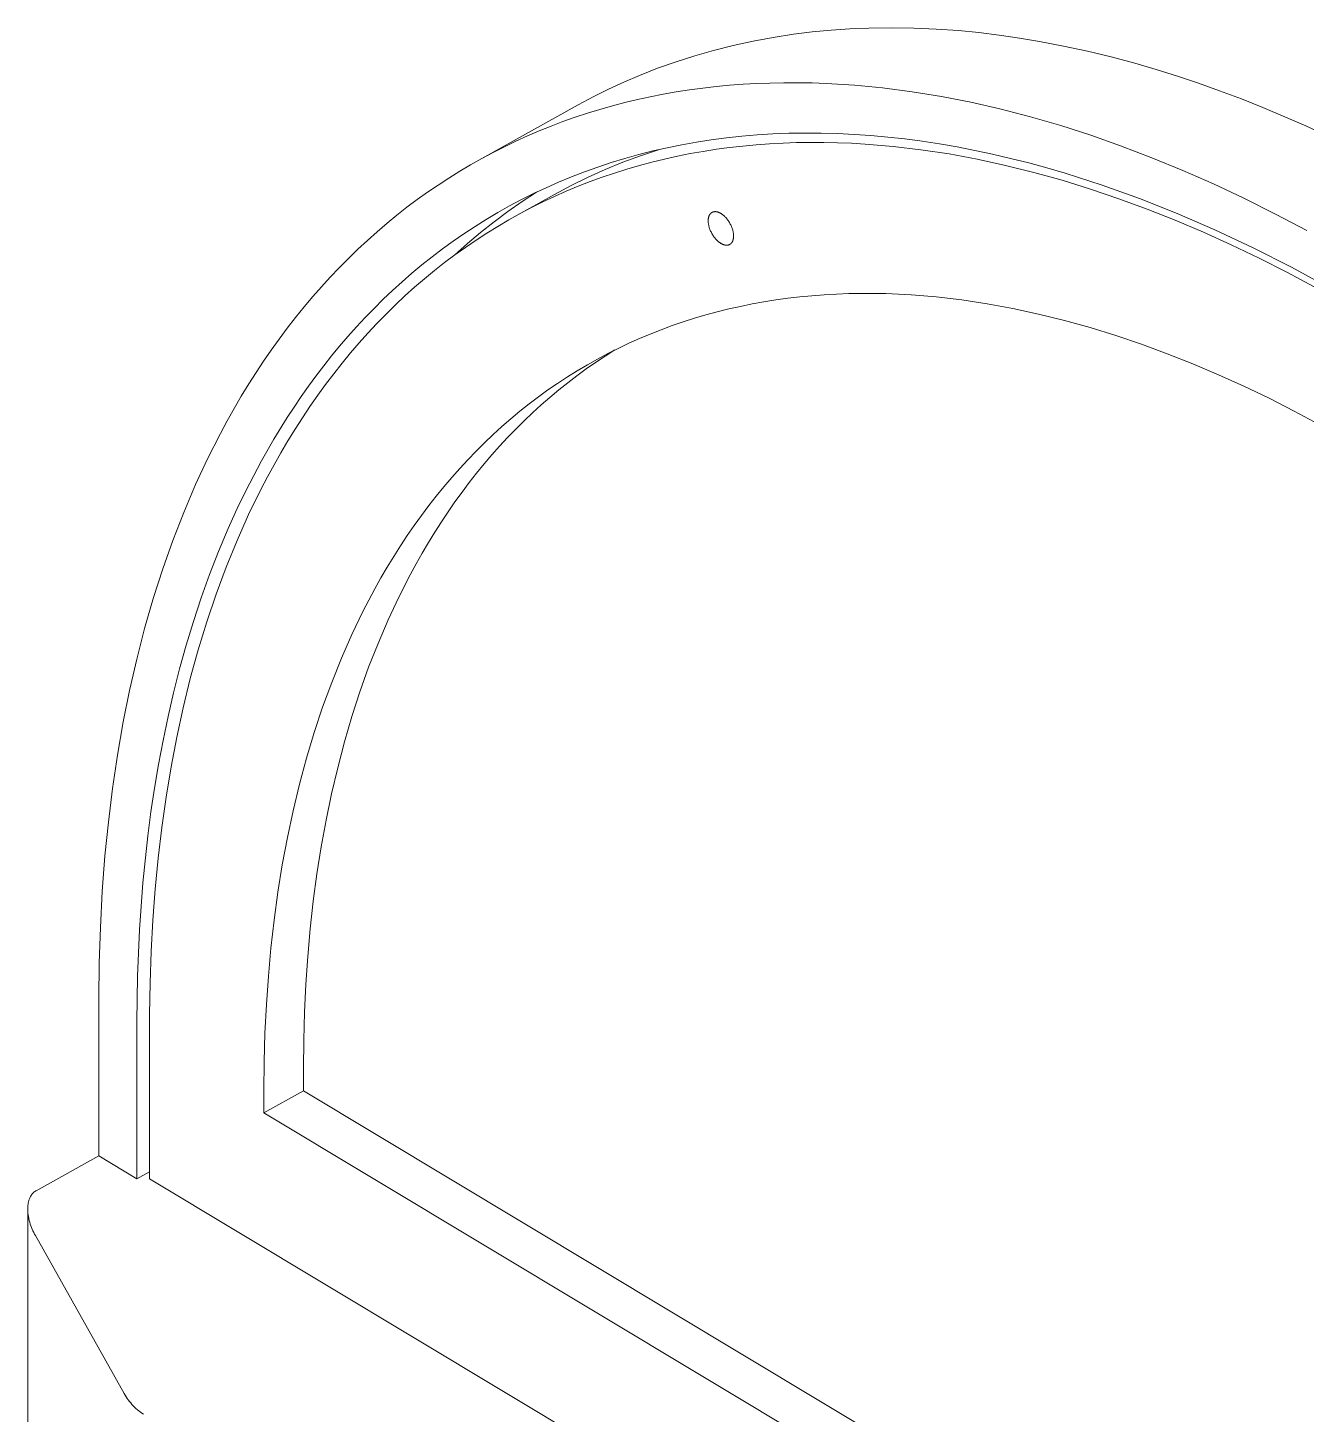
# Model space of a CAD drawing. Header units: inches. Extents: x -13 to 609, y -6 to 131.
# Drawn here: x 148.51 to 154, y 120.27 to 126.23 of the extents above; entities that cross this region are included whole.
import ezdxf

# ---------------------------------------------------------------- set-up
doc = ezdxf.new("R2010")
doc.units = ezdxf.units.IN
doc.layers.add('ZANO_R', color=7, linetype='Continuous', lineweight=0)

msp = doc.modelspace()

# ---------------------------------------------------------------- linework, layer by layer
at = {"layer": 'ZANO_R'}
for p, q in [((151.79858, 126.20238), (151.8794, 126.21234)), ((151.8794, 126.21234), (151.96045, 126.22007)), ((151.96045, 126.22007), (152.04169, 126.22563)), ((152.04169, 126.22563), (152.12305, 126.22905)), ((152.12305, 126.22905), (152.21952, 126.23043)), ((152.21952, 126.23043), (152.31599, 126.22897)), ((152.31599, 126.22897), (152.41239, 126.22476)), ((152.41239, 126.22476), (152.50863, 126.21789)), ((152.50863, 126.21789), (152.59614, 126.20937)), ((152.59614, 126.20937), (152.68343, 126.19878)), ((151.4551, 126.13317), (151.5401, 126.15455)), ((151.5401, 126.15455), (151.62575, 126.17319)), ((151.62575, 126.17319), (151.71194, 126.18912)), ((151.71194, 126.18912), (151.79858, 126.20238)), ((152.68343, 126.19878), (152.77044, 126.18618)), ((152.77044, 126.18618), (152.85716, 126.17164)), ((152.85716, 126.17164), (152.9602, 126.15184)), ((152.9602, 126.15184), (153.06272, 126.12947)), ((151.29397, 126.08429), (151.37415, 126.11001)), ((151.37415, 126.11001), (151.4551, 126.13317)), ((153.06272, 126.12947), (153.16467, 126.10464)), ((153.16467, 126.10464), (153.26602, 126.07744)), ((151.13633, 126.02515), (151.21467, 126.056)), ((151.21467, 126.056), (151.29397, 126.08429)), ((153.26602, 126.07744), (153.35813, 126.05058)), ((153.35813, 126.05058), (153.44969, 126.0219)), ((151.00315, 125.96563), (151.06931, 125.99634)), ((151.06931, 125.99634), (151.13633, 126.02515)), ((151.40929, 125.97081), (151.35201, 125.9631)), ((151.46672, 125.97739), (151.40929, 125.97081)), ((151.52426, 125.98286), (151.46672, 125.97739)), ((151.58191, 125.98722), (151.52426, 125.98286)), ((151.63962, 125.99051), (151.58191, 125.98722)), ((151.69739, 125.99273), (151.63962, 125.99051)), ((151.758, 125.99393), (151.69739, 125.99273)), ((151.81862, 125.99399), (151.758, 125.99393)), ((151.87924, 125.99295), (151.81862, 125.99399)), ((151.93983, 125.99081), (151.87924, 125.99295)), ((152.06086, 125.98336), (151.93983, 125.99081)), ((152.18156, 125.97181), (152.06086, 125.98336)), ((152.30865, 125.95533), (152.18156, 125.97181)), ((153.44969, 126.0219), (153.54068, 125.99145)), ((153.54068, 125.99145), (153.63108, 125.9593)), ((150.87362, 125.89854), (150.9379, 125.93302)), ((150.9379, 125.93302), (151.00315, 125.96563)), ((151.12868, 125.92152), (151.07441, 125.9085)), ((151.18321, 125.93342), (151.12868, 125.92152)), ((151.23797, 125.94421), (151.18321, 125.93342)), ((151.29489, 125.95424), (151.23797, 125.94421)), ((151.35201, 125.9631), (151.29489, 125.95424)), ((152.43513, 125.93466), (152.30865, 125.95533)), ((152.5609, 125.91001), (152.43513, 125.93466)), ((152.68587, 125.88156), (152.5609, 125.91001)), ((153.63108, 125.9593), (153.72461, 125.92406)), ((153.72461, 125.92406), (153.81747, 125.88711)), ((150.45853, 125.66808), (150.87362, 125.89854)), ((150.91337, 125.86276), (150.86037, 125.84527)), ((150.96672, 125.87913), (150.91337, 125.86276)), ((151.02041, 125.89438), (150.96672, 125.87913)), ((151.07441, 125.9085), (151.02041, 125.89438)), ((152.81739, 125.84749), (152.68587, 125.88156)), ((153.81747, 125.88711), (154.00118, 125.80832)), ((150.75649, 125.80723), (150.70564, 125.78673)), ((150.80777, 125.82664), (150.75649, 125.80723)), ((150.86037, 125.84527), (150.80777, 125.82664)), ((152.94786, 125.80957), (152.81739, 125.84749)), ((153.07722, 125.76799), (152.94786, 125.80957)), ((154.00118, 125.80832), (154.10938, 125.75842)), ((150.60532, 125.74249), (150.5559, 125.71876)), ((150.65525, 125.76515), (150.60532, 125.74249)), ((150.70564, 125.78673), (150.65525, 125.76515)), ((151.3814, 125.73849), (151.31813, 125.72719)), ((151.44554, 125.74841), (151.3814, 125.73849)), ((151.51054, 125.75692), (151.44554, 125.74841)), ((151.57637, 125.76399), (151.51054, 125.75692)), ((151.64305, 125.76962), (151.57637, 125.76399)), ((151.69586, 125.73145), (151.63822, 125.72718)), ((151.71054, 125.77377), (151.64305, 125.76962)), ((151.75381, 125.73459), (151.69586, 125.73145)), ((151.77884, 125.77643), (151.71054, 125.77377)), ((151.81205, 125.73663), (151.75381, 125.73459)), ((151.84792, 125.77759), (151.77884, 125.77643)), ((151.87058, 125.73756), (151.81205, 125.73663)), ((151.91779, 125.77723), (151.84792, 125.77759)), ((151.92938, 125.7374), (151.87058, 125.73756)), ((151.98841, 125.77532), (151.91779, 125.77723)), ((151.98843, 125.73613), (151.92938, 125.7374)), ((152.05978, 125.77186), (151.98841, 125.77532)), ((152.04771, 125.73379), (151.98843, 125.73613)), ((152.10721, 125.73036), (152.04771, 125.73379)), ((152.13187, 125.76684), (152.05978, 125.77186)), ((152.20467, 125.76023), (152.13187, 125.76684)), ((152.27816, 125.75202), (152.20467, 125.76023)), ((152.35232, 125.74221), (152.27816, 125.75202)), ((152.42712, 125.73078), (152.35232, 125.74221)), ((153.20542, 125.72296), (153.07722, 125.76799)), ((150.507, 125.69397), (150.45866, 125.66812)), ((150.5559, 125.71876), (150.507, 125.69397)), ((151.14083, 125.68019), (151.06478, 125.6518)), ((151.13362, 125.68515), (151.07391, 125.6685)), ((151.19423, 125.70049), (151.13362, 125.68515)), ((151.21778, 125.70604), (151.14083, 125.68019)), ((151.25574, 125.71451), (151.19423, 125.70049)), ((151.29988, 125.67793), (151.24487, 125.66575)), ((151.31813, 125.72719), (151.25574, 125.71451)), ((151.3553, 125.68897), (151.29988, 125.67793)), ((151.41113, 125.69887), (151.3553, 125.68897)), ((151.46736, 125.70765), (151.41113, 125.69887)), ((151.52396, 125.71529), (151.46736, 125.70765)), ((151.58092, 125.7218), (151.52396, 125.71529)), ((151.63822, 125.72718), (151.58092, 125.7218)), ((152.2268, 125.72031), (152.10721, 125.73036)), ((152.34708, 125.70604), (152.2268, 125.72031)), ((152.46792, 125.68764), (152.34708, 125.70604)), ((152.50255, 125.71773), (152.42712, 125.73078)), ((152.5892, 125.66518), (152.46792, 125.68764)), ((152.57859, 125.70304), (152.50255, 125.71773)), ((152.65521, 125.68671), (152.57859, 125.70304)), ((152.73238, 125.66873), (152.65521, 125.68671)), ((153.33997, 125.67164), (153.20542, 125.72296)), ((153.47314, 125.61683), (153.33997, 125.67164)), ((150.36363, 125.61323), (150.31699, 125.58421)), ((150.41089, 125.64122), (150.36363, 125.61323)), ((150.45866, 125.66812), (150.41089, 125.64122)), ((150.95722, 125.6314), (150.90026, 125.611)), ((150.98971, 125.62092), (150.9157, 125.58756)), ((151.01511, 125.65058), (150.95722, 125.6314)), ((151.06478, 125.6518), (150.98971, 125.62092)), ((151.07391, 125.6685), (151.01511, 125.65058)), ((151.08255, 125.62239), (151.02939, 125.60566)), ((151.1362, 125.63798), (151.08255, 125.62239)), ((151.19031, 125.65243), (151.1362, 125.63798)), ((151.24487, 125.66575), (151.19031, 125.65243)), ((152.71079, 125.63875), (152.5892, 125.66518)), ((152.83258, 125.60845), (152.71079, 125.63875)), ((152.81009, 125.6491), (152.73238, 125.66873)), ((152.88831, 125.62781), (152.81009, 125.6491)), ((152.96702, 125.60487), (152.88831, 125.62781)), ((153.6049, 125.55869), (153.47314, 125.61683)), ((150.27099, 125.55419), (150.22565, 125.52318)), ((150.31699, 125.58421), (150.27099, 125.55419)), ((150.78912, 125.56661), (150.73494, 125.54267)), ((150.84422, 125.58939), (150.78912, 125.56661)), ((150.9157, 125.58756), (150.84285, 125.55177)), ((150.90026, 125.611), (150.84422, 125.58939)), ((150.92456, 125.5688), (150.87293, 125.54867)), ((150.97672, 125.58779), (150.92456, 125.5688)), ((151.02939, 125.60566), (150.97672, 125.58779)), ((152.95446, 125.57438), (152.83258, 125.60845)), ((153.0763, 125.53663), (152.95446, 125.57438)), ((153.12579, 125.55399), (152.96702, 125.60487)), ((153.28619, 125.49646), (153.12579, 125.55399)), ((153.73523, 125.49742), (153.6049, 125.55869)), ((150.22565, 125.52318), (150.18098, 125.4912)), ((150.60095, 125.41905), (150.77121, 125.51358)), ((150.68171, 125.5176), (150.62941, 125.49143)), ((150.63173, 125.48266), (150.69365, 125.52336)), ((150.73494, 125.54267), (150.68171, 125.5176)), ((150.77128, 125.50503), (150.7213, 125.48153)), ((150.84285, 125.55177), (150.77121, 125.51358)), ((150.82183, 125.52741), (150.77128, 125.50503)), ((150.87293, 125.54867), (150.82183, 125.52741)), ((153.198, 125.49532), (153.0763, 125.53663)), ((153.31944, 125.45056), (153.198, 125.49532)), ((153.448, 125.43232), (153.28619, 125.49646)), ((153.87141, 125.42945), (153.73523, 125.49742)), ((150.13701, 125.45827), (150.09374, 125.42442)), ((150.18098, 125.4912), (150.13701, 125.45827)), ((150.52764, 125.43588), (150.47816, 125.40656)), ((150.51163, 125.39585), (150.57104, 125.44014)), ((150.57805, 125.46418), (150.52764, 125.43588)), ((150.56272, 125.45574), (150.56276, 125.45576)), ((150.57104, 125.44014), (150.63173, 125.48266)), ((150.62941, 125.49143), (150.57805, 125.46418)), ((150.6719, 125.45691), (150.62309, 125.43119)), ((150.7213, 125.48153), (150.6719, 125.45691)), ((151.44343, 125.43273), (151.44387, 125.43312)), ((151.44387, 125.43312), (151.44431, 125.43351)), ((151.44431, 125.43351), (151.44475, 125.43388)), ((151.44475, 125.43388), (151.44521, 125.43424)), ((151.44521, 125.43424), (151.44567, 125.43459)), ((151.44567, 125.43459), (151.44614, 125.43493)), ((151.44614, 125.43493), (151.44662, 125.43526)), ((151.44662, 125.43526), (151.4471, 125.43558)), ((151.4471, 125.43558), (151.44759, 125.43588)), ((151.44759, 125.43588), (151.44809, 125.43618)), ((151.44809, 125.43618), (151.44859, 125.43646)), ((151.44859, 125.43646), (151.4491, 125.43673)), ((151.4491, 125.43673), (151.44961, 125.43699)), ((151.44961, 125.43699), (151.45013, 125.43724)), ((151.45013, 125.43724), (151.45066, 125.43747)), ((151.45066, 125.43747), (151.45119, 125.4377)), ((151.45119, 125.4377), (151.45173, 125.43791)), ((151.45173, 125.43791), (151.45228, 125.43811)), ((151.45228, 125.43811), (151.45283, 125.4383)), ((151.45283, 125.4383), (151.45338, 125.43848)), ((151.45338, 125.43848), (151.45394, 125.43864)), ((151.45394, 125.43864), (151.45451, 125.43879)), ((151.45451, 125.43879), (151.45508, 125.43894)), ((151.45508, 125.43894), (151.45565, 125.43906)), ((151.45565, 125.43906), (151.45623, 125.43918)), ((151.45623, 125.43918), (151.45681, 125.43929)), ((151.45681, 125.43929), (151.4574, 125.43938)), ((151.4574, 125.43938), (151.45799, 125.43946)), ((151.45799, 125.43946), (151.45859, 125.43953)), ((151.45859, 125.43953), (151.45918, 125.43959)), ((151.45918, 125.43959), (151.45979, 125.43964)), ((151.45979, 125.43964), (151.46039, 125.43967)), ((151.46039, 125.43967), (151.461, 125.43969)), ((151.461, 125.43969), (151.46161, 125.4397)), ((151.46161, 125.4397), (151.46223, 125.4397)), ((151.46223, 125.4397), (151.46284, 125.43969)), ((151.46284, 125.43969), (151.46346, 125.43967)), ((151.46346, 125.43967), (151.46408, 125.43963)), ((151.46408, 125.43963), (151.46471, 125.43959)), ((151.46471, 125.43959), (151.46533, 125.43953)), ((151.46533, 125.43953), (151.46659, 125.43938)), ((151.46659, 125.43938), (151.46785, 125.43919)), ((151.46785, 125.43919), (151.46912, 125.43896)), ((151.46912, 125.43896), (151.47039, 125.43869)), ((151.47039, 125.43869), (151.47166, 125.43837)), ((151.47166, 125.43837), (151.47293, 125.43802)), ((151.47293, 125.43802), (151.47421, 125.43762)), ((151.47421, 125.43762), (151.47548, 125.43719)), ((151.47548, 125.43719), (151.47675, 125.43672)), ((151.47675, 125.43672), (151.47801, 125.43622)), ((151.47801, 125.43622), (151.47927, 125.43569)), ((151.47927, 125.43569), (151.48053, 125.43512)), ((151.48053, 125.43512), (151.48177, 125.43452)), ((151.48177, 125.43452), (151.48301, 125.43389)), ((151.48301, 125.43389), (151.48425, 125.43323)), ((151.48425, 125.43323), (151.48547, 125.43255)), ((153.44053, 125.40245), (153.31944, 125.45056)), ((150.05121, 125.38966), (150.00851, 125.35323)), ((150.09374, 125.42442), (150.05121, 125.38966)), ((150.42963, 125.37623), (150.38204, 125.34494)), ((150.47816, 125.40656), (150.42963, 125.37623)), ((150.45356, 125.34982), (150.51163, 125.39585)), ((150.52728, 125.37644), (150.48031, 125.34742)), ((150.57488, 125.40436), (150.52728, 125.37644)), ((150.62309, 125.43119), (150.57488, 125.40436)), ((151.4321, 125.40031), (151.43211, 125.40173)), ((151.43211, 125.39888), (151.4321, 125.40031)), ((151.43211, 125.40173), (151.43215, 125.40315)), ((151.43215, 125.39741), (151.43211, 125.39888)), ((151.43215, 125.40315), (151.43222, 125.40455)), ((151.43222, 125.39592), (151.43215, 125.39741)), ((151.43222, 125.40455), (151.43232, 125.40596)), ((151.43232, 125.3944), (151.43222, 125.39592)), ((151.43232, 125.40596), (151.43245, 125.40735)), ((151.43245, 125.39286), (151.43232, 125.3944)), ((151.43245, 125.40735), (151.4326, 125.40873)), ((151.4326, 125.39129), (151.43245, 125.39286)), ((151.4326, 125.40873), (151.43279, 125.41011)), ((151.43301, 125.38807), (151.4326, 125.39129)), ((151.43279, 125.41011), (151.43301, 125.41146)), ((151.43301, 125.41146), (151.43326, 125.41281)), ((151.43354, 125.38475), (151.43301, 125.38807)), ((151.43326, 125.41281), (151.43354, 125.41414)), ((151.43354, 125.41414), (151.43386, 125.41545)), ((151.43421, 125.38136), (151.43354, 125.38475)), ((151.43386, 125.41545), (151.43421, 125.41674)), ((151.43421, 125.41674), (151.43459, 125.41801)), ((151.435, 125.37788), (151.43421, 125.38136)), ((151.43459, 125.41801), (151.435, 125.41926)), ((151.435, 125.41926), (151.43545, 125.42048)), ((151.43593, 125.37435), (151.435, 125.37788)), ((151.43545, 125.42048), (151.43593, 125.42168)), ((151.43593, 125.42168), (151.43645, 125.42285)), ((151.437, 125.37076), (151.43593, 125.37435)), ((151.43645, 125.42285), (151.437, 125.42399)), ((151.437, 125.42399), (151.43728, 125.42455)), ((151.43728, 125.42455), (151.43758, 125.4251)), ((151.43758, 125.4251), (151.43788, 125.42564)), ((151.43788, 125.42564), (151.4382, 125.42618)), ((151.4382, 125.42618), (151.43852, 125.42671)), ((151.43852, 125.42671), (151.43885, 125.42723)), ((151.43885, 125.42723), (151.43919, 125.42774)), ((151.43919, 125.42774), (151.43953, 125.42824)), ((151.43953, 125.42824), (151.43989, 125.42873)), ((151.43989, 125.42873), (151.44025, 125.42921)), ((151.44025, 125.42921), (151.44062, 125.42969)), ((151.44062, 125.42969), (151.441, 125.43015)), ((151.441, 125.43015), (151.44138, 125.43061)), ((151.44138, 125.43061), (151.44178, 125.43105)), ((151.44178, 125.43105), (151.44218, 125.43149)), ((151.44218, 125.43149), (151.44259, 125.43191)), ((151.44259, 125.43191), (151.44301, 125.43233)), ((151.44301, 125.43233), (151.44343, 125.43273)), ((151.48547, 125.43255), (151.48668, 125.43184)), ((151.48668, 125.43184), (151.48789, 125.43109)), ((151.48789, 125.43109), (151.48911, 125.43031)), ((151.48911, 125.43031), (151.49034, 125.42949)), ((151.49034, 125.42949), (151.49158, 125.42863)), ((151.49158, 125.42863), (151.49283, 125.42773)), ((151.49283, 125.42773), (151.49408, 125.42679)), ((151.49408, 125.42679), (151.49661, 125.4248)), ((151.49661, 125.4248), (151.49915, 125.42265)), ((151.49915, 125.42265), (151.5017, 125.42034)), ((151.5017, 125.42034), (151.50424, 125.41787)), ((151.50424, 125.41787), (151.50677, 125.41526)), ((151.50677, 125.41526), (151.50927, 125.4125)), ((151.50927, 125.4125), (151.51175, 125.4096)), ((151.51175, 125.4096), (151.51417, 125.40658)), ((151.51417, 125.40658), (151.51654, 125.40343)), ((151.51654, 125.40343), (151.51885, 125.40016)), ((151.51885, 125.40016), (151.52108, 125.3968)), ((151.52108, 125.3968), (151.52322, 125.39336)), ((151.52322, 125.39336), (151.52527, 125.38984)), ((151.52527, 125.38984), (151.52722, 125.38625)), ((151.52722, 125.38625), (151.52905, 125.38263)), ((151.52905, 125.38263), (151.53077, 125.37897)), ((151.53077, 125.37897), (151.53236, 125.3753)), ((151.53236, 125.3753), (151.53383, 125.37163)), ((153.56116, 125.35113), (153.44053, 125.40245)), ((153.611, 125.36159), (153.448, 125.43232)), ((154.00596, 125.35832), (153.87141, 125.42945)), ((149.96661, 125.3159), (149.9255, 125.2777)), ((150.00851, 125.35323), (149.96661, 125.3159)), ((150.38204, 125.34494), (150.33539, 125.31269)), ((150.43398, 125.31733), (150.3883, 125.28616)), ((150.39688, 125.3021), (150.45356, 125.34982)), ((150.48031, 125.34742), (150.43398, 125.31733)), ((151.4382, 125.36712), (151.437, 125.37076)), ((151.43953, 125.36346), (151.4382, 125.36712)), ((151.441, 125.35979), (151.43953, 125.36346)), ((151.44259, 125.35612), (151.441, 125.35979)), ((151.44431, 125.35246), (151.44259, 125.35612)), ((151.44614, 125.34884), (151.44431, 125.35246)), ((151.44809, 125.34525), (151.44614, 125.34884)), ((151.45013, 125.34173), (151.44809, 125.34525)), ((151.45228, 125.33829), (151.45013, 125.34173)), ((151.45451, 125.33493), (151.45228, 125.33829)), ((151.45681, 125.33166), (151.45451, 125.33493)), ((151.45918, 125.32851), (151.45681, 125.33166)), ((151.46161, 125.32549), (151.45918, 125.32851)), ((151.46408, 125.32259), (151.46161, 125.32549)), ((151.46659, 125.31983), (151.46408, 125.32259)), ((151.46912, 125.31722), (151.46659, 125.31983)), ((151.47166, 125.31475), (151.46912, 125.31722)), ((151.47421, 125.31244), (151.47166, 125.31475)), ((151.53383, 125.37163), (151.53516, 125.36797)), ((151.53516, 125.36797), (151.53636, 125.36433)), ((151.53636, 125.36433), (151.53743, 125.36074)), ((151.53743, 125.36074), (151.53836, 125.3572)), ((151.53791, 125.31461), (151.53743, 125.31341)), ((151.53836, 125.31583), (151.53791, 125.31461)), ((151.53836, 125.3572), (151.53915, 125.35373)), ((151.53877, 125.31708), (151.53836, 125.31583)), ((151.53915, 125.31835), (151.53877, 125.31708)), ((151.53915, 125.35373), (151.53981, 125.35033)), ((151.5395, 125.31964), (151.53915, 125.31835)), ((151.53981, 125.32095), (151.5395, 125.31964)), ((151.53981, 125.35033), (151.54035, 125.34702)), ((151.5401, 125.32228), (151.53981, 125.32095)), ((151.54035, 125.32363), (151.5401, 125.32228)), ((151.54035, 125.34702), (151.54075, 125.3438)), ((151.54056, 125.32498), (151.54035, 125.32363)), ((151.54075, 125.32636), (151.54056, 125.32498)), ((151.54075, 125.3438), (151.54091, 125.34223)), ((151.54091, 125.32774), (151.54075, 125.32636)), ((151.54091, 125.34223), (151.54104, 125.34069)), ((151.54104, 125.32913), (151.54091, 125.32774)), ((151.54104, 125.34069), (151.54113, 125.33917)), ((151.54113, 125.33053), (151.54104, 125.32913)), ((151.54113, 125.33917), (151.5412, 125.33768)), ((151.5412, 125.33194), (151.54113, 125.33053)), ((151.5412, 125.33768), (151.54124, 125.33621)), ((151.54124, 125.33336), (151.5412, 125.33194)), ((151.54124, 125.33621), (151.54126, 125.33478)), ((151.54126, 125.33478), (151.54124, 125.33336)), ((153.68124, 125.29669), (153.56116, 125.35113)), ((153.77496, 125.28434), (153.611, 125.36159)), ((149.9255, 125.2777), (149.88519, 125.23865)), ((150.28967, 125.27953), (150.24489, 125.24546)), ((150.33539, 125.31269), (150.28967, 125.27953)), ((150.34163, 125.25271), (150.39688, 125.3021)), ((150.3883, 125.28616), (150.34327, 125.25392)), ((151.47675, 125.31029), (151.47421, 125.31244)), ((151.47927, 125.30829), (151.47675, 125.31029)), ((151.48053, 125.30736), (151.47927, 125.30829)), ((151.48177, 125.30646), (151.48053, 125.30736)), ((151.48301, 125.3056), (151.48177, 125.30646)), ((151.48425, 125.30478), (151.48301, 125.3056)), ((151.48547, 125.304), (151.48425, 125.30478)), ((151.48668, 125.30325), (151.48547, 125.304)), ((151.48789, 125.30254), (151.48668, 125.30325)), ((151.48911, 125.30186), (151.48789, 125.30254)), ((151.49034, 125.3012), (151.48911, 125.30186)), ((151.49158, 125.30057), (151.49034, 125.3012)), ((151.49283, 125.29997), (151.49158, 125.30057)), ((151.49408, 125.2994), (151.49283, 125.29997)), ((151.49534, 125.29887), (151.49408, 125.2994)), ((151.49661, 125.29836), (151.49534, 125.29887)), ((151.49788, 125.2979), (151.49661, 125.29836)), ((151.49915, 125.29747), (151.49788, 125.2979)), ((151.50042, 125.29707), (151.49915, 125.29747)), ((151.5017, 125.29672), (151.50042, 125.29707)), ((151.50297, 125.2964), (151.5017, 125.29672)), ((151.50424, 125.29613), (151.50297, 125.2964)), ((151.50551, 125.2959), (151.50424, 125.29613)), ((151.50677, 125.29571), (151.50551, 125.2959)), ((151.50803, 125.29556), (151.50677, 125.29571)), ((151.50865, 125.2955), (151.50803, 125.29556)), ((151.50927, 125.29546), (151.50865, 125.2955)), ((151.5099, 125.29542), (151.50927, 125.29546)), ((151.51052, 125.2954), (151.5099, 125.29542)), ((151.51113, 125.29539), (151.51052, 125.2954)), ((151.51175, 125.29539), (151.51113, 125.29539)), ((151.51236, 125.2954), (151.51175, 125.29539)), ((151.51297, 125.29542), (151.51236, 125.2954)), ((151.51357, 125.29545), (151.51297, 125.29542)), ((151.51417, 125.2955), (151.51357, 125.29545)), ((151.51477, 125.29556), (151.51417, 125.2955)), ((151.51537, 125.29563), (151.51477, 125.29556)), ((151.51596, 125.29571), (151.51537, 125.29563)), ((151.51654, 125.2958), (151.51596, 125.29571)), ((151.51713, 125.29591), (151.51654, 125.2958)), ((151.51771, 125.29603), (151.51713, 125.29591)), ((151.51828, 125.29615), (151.51771, 125.29603)), ((151.51885, 125.2963), (151.51828, 125.29615)), ((151.51941, 125.29645), (151.51885, 125.2963)), ((151.51997, 125.29661), (151.51941, 125.29645)), ((151.52053, 125.29679), (151.51997, 125.29661)), ((151.52108, 125.29698), (151.52053, 125.29679)), ((151.52162, 125.29718), (151.52108, 125.29698)), ((151.52216, 125.29739), (151.52162, 125.29718)), ((151.5227, 125.29762), (151.52216, 125.29739)), ((151.52322, 125.29785), (151.5227, 125.29762)), ((151.52374, 125.2981), (151.52322, 125.29785)), ((151.52426, 125.29836), (151.52374, 125.2981)), ((151.52477, 125.29863), (151.52426, 125.29836)), ((151.52527, 125.29891), (151.52477, 125.29863)), ((151.52577, 125.29921), (151.52527, 125.29891)), ((151.52626, 125.29951), (151.52577, 125.29921)), ((151.52674, 125.29983), (151.52626, 125.29951)), ((151.52722, 125.30016), (151.52674, 125.29983)), ((151.52769, 125.3005), (151.52722, 125.30016)), ((151.52815, 125.30085), (151.52769, 125.3005)), ((151.5286, 125.30121), (151.52815, 125.30085)), ((151.52905, 125.30158), (151.5286, 125.30121)), ((151.52949, 125.30197), (151.52905, 125.30158)), ((151.52992, 125.30236), (151.52949, 125.30197)), ((151.53035, 125.30276), (151.52992, 125.30236)), ((151.53077, 125.30318), (151.53035, 125.30276)), ((151.53118, 125.3036), (151.53077, 125.30318)), ((151.53158, 125.30404), (151.53118, 125.3036)), ((151.53197, 125.30448), (151.53158, 125.30404)), ((151.53236, 125.30494), (151.53197, 125.30448)), ((151.53274, 125.3054), (151.53236, 125.30494)), ((151.53311, 125.30588), (151.53274, 125.3054)), ((151.53347, 125.30636), (151.53311, 125.30588)), ((151.53383, 125.30685), (151.53347, 125.30636)), ((151.53417, 125.30735), (151.53383, 125.30685)), ((151.53451, 125.30786), (151.53417, 125.30735)), ((151.53484, 125.30838), (151.53451, 125.30786)), ((151.53516, 125.30891), (151.53484, 125.30838)), ((151.53547, 125.30944), (151.53516, 125.30891)), ((151.53578, 125.30999), (151.53547, 125.30944)), ((151.53607, 125.31054), (151.53578, 125.30999)), ((151.53636, 125.3111), (151.53607, 125.31054)), ((151.53691, 125.31224), (151.53636, 125.3111)), ((151.53743, 125.31341), (151.53691, 125.31224)), ((153.80067, 125.23927), (153.68124, 125.29669)), ((153.93963, 125.20065), (153.77496, 125.28434)), ((149.84569, 125.19877), (149.80701, 125.1581)), ((149.88519, 125.23865), (149.84569, 125.19877)), ((150.20104, 125.21053), (150.15812, 125.17476)), ((150.24489, 125.24546), (150.20104, 125.21053)), ((150.29892, 125.22063), (150.25525, 125.18629)), ((150.34327, 125.25392), (150.29892, 125.22063)), ((153.91936, 125.17899), (153.80067, 125.23927)), ((154.10479, 125.11062), (153.93963, 125.20065)), ((149.80701, 125.1581), (149.76915, 125.11666)), ((150.11612, 125.13817), (150.07505, 125.10079)), ((150.15812, 125.17476), (150.11612, 125.13817)), ((150.21227, 125.15092), (150.16999, 125.11452)), ((150.25525, 125.18629), (150.21227, 125.15092)), ((154.03723, 125.11597), (153.91936, 125.17899)), ((149.76915, 125.11666), (149.73213, 125.07448)), ((150.07505, 125.10079), (150.03488, 125.06264)), ((150.12841, 125.07711), (150.08756, 125.0387)), ((150.16999, 125.11452), (150.12841, 125.07711)), ((151.8261, 125.07311), (151.87816, 125.07814)), ((151.87816, 125.07814), (151.93053, 125.08215)), ((151.93053, 125.08215), (151.98319, 125.08514)), ((151.98319, 125.08514), (152.03612, 125.08712)), ((152.03612, 125.08712), (152.0893, 125.08808)), ((152.0893, 125.08808), (152.14273, 125.08804)), ((152.14273, 125.08804), (152.19639, 125.08701)), ((152.19639, 125.08701), (152.25027, 125.08498)), ((152.25027, 125.08498), (152.30434, 125.08197)), ((152.30434, 125.08197), (152.3586, 125.07798)), ((152.3586, 125.07798), (152.41303, 125.07303)), ((149.69457, 125.0299), (149.65791, 124.98458)), ((149.73213, 125.07448), (149.69457, 125.0299)), ((149.99563, 125.02375), (149.95728, 124.98414)), ((150.03488, 125.06264), (149.99563, 125.02375)), ((150.08756, 125.0387), (150.04743, 124.99929)), ((151.47127, 125.00898), (151.52083, 125.02125)), ((151.52083, 125.02125), (151.57079, 125.03248)), ((151.57079, 125.03248), (151.62113, 125.04268)), ((151.62113, 125.04268), (151.67185, 125.05184)), ((151.67185, 125.05184), (151.72293, 125.05996)), ((151.72293, 125.05996), (151.77435, 125.06705)), ((151.77435, 125.06705), (151.8261, 125.07311)), ((152.41303, 125.07303), (152.52235, 125.06024)), ((152.52235, 125.06024), (152.63219, 125.04367)), ((152.63219, 125.04367), (152.74242, 125.02341)), ((152.74242, 125.02341), (152.85294, 124.99952)), ((149.65791, 124.98458), (149.62215, 124.93854)), ((149.95728, 124.98414), (149.91983, 124.94385)), ((150.00803, 124.95891), (149.96937, 124.91756)), ((150.04743, 124.99929), (150.00803, 124.95891)), ((151.27732, 124.94951), (151.32514, 124.96594)), ((151.32514, 124.96594), (151.37341, 124.98132)), ((151.37341, 124.98132), (151.42213, 124.99567)), ((151.42213, 124.99567), (151.47127, 125.00898)), ((152.85294, 124.99952), (152.96365, 124.9721)), ((152.96365, 124.9721), (153.07443, 124.94124)), ((149.62215, 124.93854), (149.5873, 124.89182)), ((149.88328, 124.90288), (149.8476, 124.86127)), ((149.91983, 124.94385), (149.88328, 124.90288)), ((149.96937, 124.91756), (149.93146, 124.87526)), ((151.13671, 124.89405), (151.18309, 124.91357)), ((151.18309, 124.91357), (151.22996, 124.93206)), ((151.22996, 124.93206), (151.27732, 124.94951)), ((153.07443, 124.94124), (153.18517, 124.90703)), ((153.18517, 124.90703), (153.29579, 124.86957)), ((149.55333, 124.84443), (149.52027, 124.79641)), ((149.5873, 124.89182), (149.55333, 124.84443)), ((149.8476, 124.86127), (149.81281, 124.81905)), ((149.93146, 124.87526), (149.89431, 124.83203)), ((150.98942, 124.81857), (151.03112, 124.84485)), ((151.00064, 124.82936), (151.04547, 124.85194)), ((151.04547, 124.85194), (151.09083, 124.8735)), ((151.09083, 124.8735), (151.13671, 124.89405)), ((153.29579, 124.86957), (153.40617, 124.82895)), ((149.52027, 124.79641), (149.48809, 124.7478)), ((149.81281, 124.81905), (149.77889, 124.77623)), ((149.85792, 124.78787), (149.82229, 124.74281)), ((149.89431, 124.83203), (149.85792, 124.78787)), ((150.86943, 124.75556), (150.9126, 124.78116)), ((150.90773, 124.76317), (150.94829, 124.79134)), ((150.9126, 124.78116), (150.95634, 124.80576)), ((150.94829, 124.79134), (150.98942, 124.81857)), ((150.95634, 124.80576), (151.00064, 124.82936)), ((153.40617, 124.82895), (153.51623, 124.78529)), ((153.51623, 124.78529), (153.62587, 124.7387)), ((149.48809, 124.7478), (149.45679, 124.69861)), ((149.74583, 124.73284), (149.71362, 124.68891)), ((149.77889, 124.77623), (149.74583, 124.73284)), ((149.82229, 124.74281), (149.78744, 124.69685)), ((150.7848, 124.70138), (150.82682, 124.72896)), ((150.82682, 124.72896), (150.86943, 124.75556)), ((150.82837, 124.70403), (150.86775, 124.73406)), ((150.86775, 124.73406), (150.90773, 124.76317)), ((153.62587, 124.7387), (153.735, 124.68927)), ((149.45679, 124.69861), (149.42486, 124.64633)), ((149.71362, 124.68891), (149.68226, 124.64444)), ((149.78744, 124.69685), (149.75336, 124.65001)), ((150.70255, 124.64329), (150.74337, 124.67282)), ((150.74337, 124.67282), (150.7848, 124.70138)), ((150.75141, 124.64122), (150.78958, 124.67308)), ((150.78958, 124.67308), (150.82837, 124.70403)), ((153.735, 124.68927), (153.84353, 124.63712)), ((149.42486, 124.64633), (149.39389, 124.59348)), ((149.65174, 124.59948), (149.62206, 124.55404)), ((149.68226, 124.64444), (149.65174, 124.59948)), ((149.72007, 124.60231), (149.68756, 124.55376)), ((149.75336, 124.65001), (149.72007, 124.60231)), ((150.62275, 124.58135), (150.66234, 124.61279)), ((150.66234, 124.61279), (150.70255, 124.64329)), ((150.67691, 124.57482), (150.71385, 124.60846)), ((150.71385, 124.60846), (150.75141, 124.64122)), ((153.84353, 124.63712), (153.9514, 124.58237)), ((149.36388, 124.54008), (149.33481, 124.48616)), ((149.39389, 124.59348), (149.36388, 124.54008)), ((149.62206, 124.55404), (149.56513, 124.4618)), ((149.68756, 124.55376), (149.65584, 124.50438)), ((150.54548, 124.51562), (150.5838, 124.54895)), ((150.5838, 124.54895), (150.62275, 124.58135)), ((150.60495, 124.5049), (150.64061, 124.54029)), ((150.64061, 124.54029), (150.67691, 124.57482)), ((153.9514, 124.58237), (154.05851, 124.52512)), ((149.33481, 124.48616), (149.27946, 124.37686)), ((149.65584, 124.50438), (149.62492, 124.45419)), ((150.4708, 124.44621), (150.50781, 124.48137)), ((150.50781, 124.48137), (150.54548, 124.51562)), ((150.56993, 124.46865), (150.60495, 124.5049)), ((149.56513, 124.4618), (149.51142, 124.36791)), ((149.62492, 124.45419), (149.59479, 124.40321)), ((150.43446, 124.41014), (150.4708, 124.44621)), ((150.50186, 124.39362), (150.53556, 124.43155)), ((150.53556, 124.43155), (150.56993, 124.46865)), ((149.27946, 124.37686), (149.22777, 124.26577)), ((149.51142, 124.36791), (149.46084, 124.27252)), ((149.59479, 124.40321), (149.56546, 124.35144)), ((150.36378, 124.33535), (150.39878, 124.37318)), ((150.39878, 124.37318), (150.43446, 124.41014)), ((150.46882, 124.35487), (150.50186, 124.39362)), ((149.56546, 124.35144), (149.53693, 124.29891)), ((150.32947, 124.29665), (150.36378, 124.33535)), ((150.40475, 124.27494), (150.43644, 124.3153)), ((150.43644, 124.3153), (150.46882, 124.35487)), ((149.22777, 124.26577), (149.17698, 124.14653)), ((149.46084, 124.27252), (149.41332, 124.17579)), ((149.50921, 124.24564), (149.45617, 124.13693)), ((149.53693, 124.29891), (149.50921, 124.24564)), ((150.26292, 124.21669), (150.29585, 124.25709)), ((150.29585, 124.25709), (150.32947, 124.29665)), ((150.37373, 124.23379), (150.40475, 124.27494)), ((150.23069, 124.17547), (150.26292, 124.21669)), ((150.31375, 124.1492), (150.34339, 124.19188)), ((150.34339, 124.19188), (150.37373, 124.23379)), ((149.17698, 124.14653), (149.13006, 124.02571)), ((149.41332, 124.17579), (149.36877, 124.07789)), ((149.45617, 124.13693), (149.40635, 124.02545)), ((150.16836, 124.0906), (150.19917, 124.13344)), ((150.19917, 124.13344), (150.23069, 124.17547)), ((150.28479, 124.10578), (150.31375, 124.1492)), ((149.36877, 124.07789), (149.32713, 123.97895)), ((150.13827, 124.04698), (150.16836, 124.0906)), ((150.25653, 124.06164), (150.28479, 124.10578)), ((149.13006, 124.02571), (149.0869, 123.90349)), ((149.40635, 124.02545), (149.35976, 123.91136)), ((150.08024, 123.95745), (150.10889, 124.00259)), ((150.10889, 124.00259), (150.13827, 124.04698)), ((150.20211, 123.97121), (150.22897, 124.01677)), ((150.22897, 124.01677), (150.25653, 124.06164)), ((149.32713, 123.97895), (149.28829, 123.87912)), ((150.05231, 123.91157), (150.08024, 123.95745)), ((150.17595, 123.92496), (150.20211, 123.97121)), ((149.0869, 123.90349), (149.04736, 123.78004)), ((149.35976, 123.91136), (149.31639, 123.79481)), ((150.02511, 123.86496), (150.05231, 123.91157)), ((150.15049, 123.87804), (150.17595, 123.92496)), ((149.28829, 123.87912), (149.25218, 123.77854)), ((149.99864, 123.81764), (150.02511, 123.86496)), ((150.1017, 123.78224), (150.15049, 123.87804)), ((149.04736, 123.78004), (149.00925, 123.648)), ((149.25218, 123.77854), (149.21872, 123.67732)), ((149.31639, 123.79481), (149.27622, 123.67594)), ((149.9479, 123.72095), (149.9729, 123.76963)), ((149.9729, 123.76963), (149.99864, 123.81764)), ((150.05574, 123.68395), (150.1017, 123.78224)), ((149.90009, 123.62162), (149.9479, 123.72095)), ((149.00925, 123.648), (148.97494, 123.51491)), ((149.21872, 123.67732), (149.18782, 123.5756)), ((149.27622, 123.67594), (149.23923, 123.5549)), ((150.01261, 123.58329), (150.05574, 123.68395)), ((149.85523, 123.51978), (149.90009, 123.62162)), ((149.18782, 123.5756), (149.1594, 123.47349)), ((149.23923, 123.5549), (149.20541, 123.43184)), ((149.97232, 123.48038), (150.01261, 123.58329)), ((148.97494, 123.51491), (148.9443, 123.38093)), ((149.1594, 123.47349), (149.13337, 123.37109)), ((149.81332, 123.41556), (149.85523, 123.51978)), ((149.93485, 123.37535), (149.97232, 123.48038)), ((149.20541, 123.43184), (149.17472, 123.30693)), ((149.77434, 123.30912), (149.81332, 123.41556)), ((148.9443, 123.38093), (148.91719, 123.24619)), ((149.13337, 123.37109), (149.10965, 123.26853)), ((149.9002, 123.26834), (149.93485, 123.37535)), ((149.17472, 123.30693), (149.14714, 123.18031)), ((149.73828, 123.20057), (149.77434, 123.30912)), ((148.91719, 123.24619), (148.89218, 123.10274)), ((149.10965, 123.26853), (149.08817, 123.16588)), ((149.86834, 123.15948), (149.9002, 123.26834)), ((149.14714, 123.18031), (149.12261, 123.05212)), ((149.70513, 123.09007), (149.73828, 123.20057)), ((149.08817, 123.16588), (149.06883, 123.06325)), ((149.83925, 123.0489), (149.86834, 123.15948)), ((148.89218, 123.10274), (148.87085, 122.9587)), ((149.06883, 123.06325), (149.05156, 122.96072)), ((149.12261, 123.05212), (149.10111, 122.92253)), ((149.67487, 122.97774), (149.70513, 123.09007)), ((149.81292, 122.93672), (149.83925, 123.0489)), ((148.87085, 122.9587), (148.85304, 122.81417)), ((149.05156, 122.96072), (149.03628, 122.85837)), ((149.64747, 122.86374), (149.67487, 122.97774)), ((149.78929, 122.82309), (149.81292, 122.93672)), ((149.10111, 122.92253), (149.08257, 122.79167)), ((148.85304, 122.81417), (148.83862, 122.66926)), ((149.03628, 122.85837), (149.02291, 122.75628)), ((149.6229, 122.7482), (149.64747, 122.86374)), ((149.76835, 122.70812), (149.78929, 122.82309)), ((149.02291, 122.75628), (149.0016, 122.55317)), ((149.08257, 122.79167), (149.06696, 122.65969)), ((149.60112, 122.63125), (149.6229, 122.7482)), ((149.75005, 122.59196), (149.76835, 122.70812)), ((148.83862, 122.66926), (148.82693, 122.51593)), ((149.06696, 122.65969), (149.05422, 122.52673)), ((149.58208, 122.51303), (149.60112, 122.63125)), ((149.73436, 122.47472), (149.75005, 122.59196)), ((148.82693, 122.51593), (148.81873, 122.36237)), ((149.0016, 122.55317), (148.98706, 122.3519)), ((149.05422, 122.52673), (149.04428, 122.39294)), ((149.56576, 122.39368), (149.58208, 122.51303)), ((149.72122, 122.35654), (149.73436, 122.47472)), ((149.04428, 122.39294), (149.03709, 122.25845)), ((149.5521, 122.27333), (149.56576, 122.39368)), ((148.81873, 122.36237), (148.8139, 122.20867)), ((148.98706, 122.3519), (148.97872, 122.15292)), ((149.71059, 122.23752), (149.72122, 122.35654)), ((149.54105, 122.15211), (149.5521, 122.27333)), ((149.03709, 122.25845), (149.03259, 122.1234)), ((149.70242, 122.11781), (149.71059, 122.23752)), ((148.8139, 122.20867), (148.81232, 122.0549)), ((148.97872, 122.15292), (148.97606, 121.95659)), ((149.03259, 122.1234), (149.0307, 121.98791)), ((149.53256, 122.03016), (149.54105, 122.15211)), ((149.69665, 121.9975), (149.70242, 122.11781)), ((148.81232, 121.37984), (148.81232, 122.0549)), ((149.0307, 121.98791), (149.03071, 121.28087)), ((149.52656, 121.90758), (149.53256, 122.03016)), ((149.69324, 121.87673), (149.69665, 121.9975)), ((148.97606, 121.95659), (148.97606, 121.28154)), ((149.52301, 121.78451), (149.52656, 121.90758)), ((149.69211, 121.75559), (149.69324, 121.87673)), ((149.52184, 121.66106), (149.52301, 121.78451)), ((149.69211, 121.65916), (149.69211, 121.75559)), ((149.52184, 121.56462), (149.52184, 121.66106)), ((149.52184, 121.56462), (149.69211, 121.65916)), ((159.01778, 116.06026), (149.69211, 121.65916)), ((159.01855, 115.86304), (149.52184, 121.56462)), ((148.81232, 121.37984), (148.54273, 121.23016)), ((148.97606, 121.28154), (148.81232, 121.37984)), ((149.03071, 121.31188), (148.97606, 121.28154)), ((149.03071, 121.28087), (159.50969, 114.98955)), ((148.51483, 121.19753), (148.51596, 121.20008)), ((148.51596, 121.20008), (148.51714, 121.20254)), ((148.51714, 121.20254), (148.51839, 121.20492)), ((148.51839, 121.20492), (148.51969, 121.20721)), ((148.51969, 121.20721), (148.52037, 121.20833)), ((148.52037, 121.20833), (148.52105, 121.20942)), ((148.52105, 121.20942), (148.52175, 121.21049)), ((148.52175, 121.21049), (148.52247, 121.21154)), ((148.52247, 121.21154), (148.52319, 121.21256)), ((148.52319, 121.21256), (148.52393, 121.21357)), ((148.52393, 121.21357), (148.52468, 121.21455)), ((148.52468, 121.21455), (148.52544, 121.21551)), ((148.52544, 121.21551), (148.52622, 121.21645)), ((148.52622, 121.21645), (148.527, 121.21736)), ((148.527, 121.21736), (148.5278, 121.21826)), ((148.5278, 121.21826), (148.52861, 121.21913)), ((148.52861, 121.21913), (148.52942, 121.21998)), ((148.52942, 121.21998), (148.53025, 121.22081)), ((148.53025, 121.22081), (148.53109, 121.22162)), ((148.53109, 121.22162), (148.53194, 121.2224)), ((148.53194, 121.2224), (148.53279, 121.22317)), ((148.53279, 121.22317), (148.53366, 121.22391)), ((148.53366, 121.22391), (148.53453, 121.22463)), ((148.53453, 121.22463), (148.53541, 121.22533)), ((148.53541, 121.22533), (148.5363, 121.226)), ((148.5363, 121.226), (148.5372, 121.22666)), ((148.5372, 121.22666), (148.53811, 121.2273)), ((148.53811, 121.2273), (148.53902, 121.22791)), ((148.53902, 121.22791), (148.53994, 121.2285)), ((148.53994, 121.2285), (148.54086, 121.22908)), ((148.54086, 121.22908), (148.54179, 121.22963)), ((148.54179, 121.22963), (148.54273, 121.23016)), ((148.50649, 121.15055), (148.50651, 121.1541)), ((148.50655, 121.14695), (148.50649, 121.15055)), ((148.50649, 106.42373), (148.50649, 121.14695)), ((148.50651, 121.1541), (148.50661, 121.1576)), ((148.50669, 121.14331), (148.50655, 121.14695)), ((148.50661, 121.1576), (148.50679, 121.16106)), ((148.5069, 121.13964), (148.50669, 121.14331)), ((148.50679, 121.16106), (148.50705, 121.16446)), ((148.50705, 121.16446), (148.50738, 121.16781)), ((148.50738, 121.16781), (148.50779, 121.1711)), ((148.50779, 121.1711), (148.50828, 121.17432)), ((148.50828, 121.17432), (148.50885, 121.17748)), ((148.50885, 121.17748), (148.50949, 121.18057)), ((148.50949, 121.18057), (148.5102, 121.18358)), ((148.5102, 121.18358), (148.51099, 121.18653)), ((148.51099, 121.18653), (148.51185, 121.1894)), ((148.51185, 121.1894), (148.51278, 121.19219)), ((148.51278, 121.19219), (148.51377, 121.1949)), ((148.51377, 121.1949), (148.51483, 121.19753)), ((148.5072, 121.13594), (148.5069, 121.13964)), ((148.50757, 121.13221), (148.5072, 121.13594)), ((148.50802, 121.12845), (148.50757, 121.13221)), ((148.50854, 121.12468), (148.50802, 121.12845)), ((148.50914, 121.12089), (148.50854, 121.12468)), ((148.50982, 121.11709), (148.50914, 121.12089)), ((148.51056, 121.11327), (148.50982, 121.11709)), ((148.51138, 121.10946), (148.51056, 121.11327)), ((148.51321, 121.10182), (148.51138, 121.10946)), ((148.51531, 121.09422), (148.51321, 121.10182)), ((148.51765, 121.08666), (148.51531, 121.09422)), ((148.52023, 121.07919), (148.51765, 121.08666)), ((148.52301, 121.07183), (148.52023, 121.07919)), ((148.52599, 121.06459), (148.52301, 121.07183)), ((148.52914, 121.0575), (148.52599, 121.06459)), ((148.53245, 121.05058), (148.52914, 121.0575)), ((148.5359, 121.04385), (148.53245, 121.05058)), ((148.53947, 121.03731), (148.5359, 121.04385)), ((148.53947, 121.03731), (148.92152, 120.3579)), ((148.92553, 120.35075), (148.92152, 120.3579)), ((148.92978, 120.34374), (148.92553, 120.35075)), ((148.93427, 120.33688), (148.92978, 120.34374)), ((148.93899, 120.33018), (148.93427, 120.33688)), ((148.94393, 120.32364), (148.93899, 120.33018)), ((148.94909, 120.31727), (148.94393, 120.32364)), ((148.95447, 120.31108), (148.94909, 120.31727)), ((148.96005, 120.30507), (148.95447, 120.31108)), ((148.96583, 120.29926), (148.96005, 120.30507)), ((148.97181, 120.29365), (148.96583, 120.29926)), ((148.97797, 120.28824), (148.97181, 120.29365)), ((148.98431, 120.28305), (148.97797, 120.28824)), ((148.99083, 120.27807), (148.98431, 120.28305)), ((148.99751, 120.27332), (148.99083, 120.27807)), ((149.00434, 120.26879), (148.99751, 120.27332))]:
    msp.add_line(p, q, dxfattribs=at)

doc.saveas('drawing.dxf')
